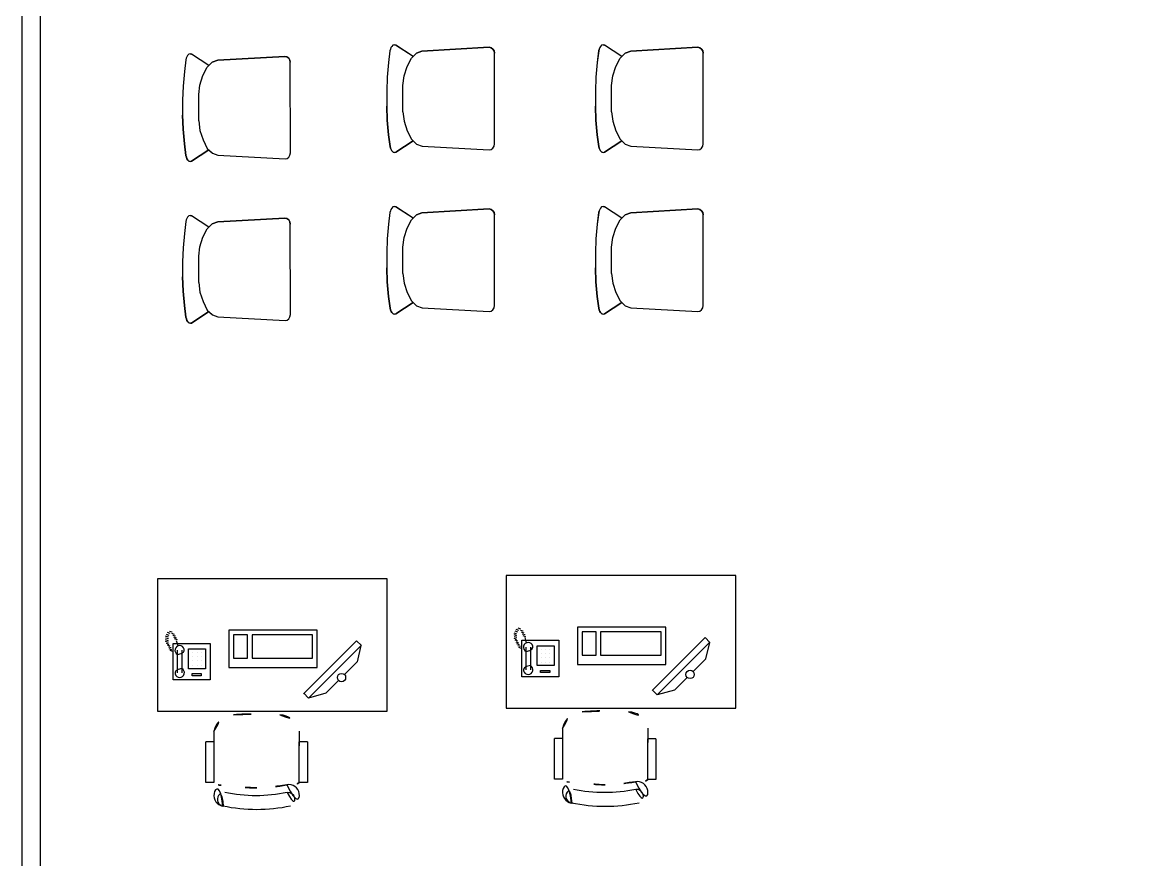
# Model space of a CAD drawing. Header units: inches. Extents: x -20102930481 to -19884906075, y 8171002997 to 8304837243.
# Drawn here: x -19884909529.4 to -19884909159.1, y 8171003405.2 to 8171003683.5 of the extents above; entities that cross this region are included whole.
import ezdxf

# ---------------------------------------------------------------- set-up
doc = ezdxf.new("R2010")
doc.units = ezdxf.units.IN
doc.header["$MEASUREMENT"] = 0
doc.layers.add('LOTES', color=7, linetype='Continuous')
doc.layers.add('Mobiliario-Personas', color=7, linetype='Continuous')

# ---------------------------------------------------------------- blocks, each defined once
blk = doc.blocks.new('RECTANG')
for p, q in [((1.00000000000004, 1.00000000000004), (0, 1.00000000000004)), ((0, 1.00000000000004), (0, 0)), ((1.00000000000004, 0), (1.00000000000004, 1.00000000000004)), ((0, 0), (1.00000000000004, 0))]:
    blk.add_line(p, q)
blk = doc.blocks.new('KEYBOARD', base_point=(60, 294))
for p, xscale, yscale, zscale in [((60, 294), 19, 8, 19), ((61, 295), 13, 5, 13), ((75, 295), 3, 5, 3)]:
    blk.add_blockref('RECTANG', p, dxfattribs=dict(xscale=xscale, yscale=yscale, zscale=zscale))
blk = doc.blocks.new('PHONE')
for p, q in [((6.336266810111392, 4.524685469508479), (6.336266810111392, 4.397685469508479)), ((6.360079310111392, 4.397685469508479), (6.360079310111392, 4.524685469508479)), ((6.422204649968354, 4.481705357856824), (6.422204649968354, 4.481705357856824)), ((6.446017149968354, 4.481705357856824), (6.446017149968354, 4.481705357856824)), ((6.469829649968354, 4.481705357856824), (6.469829649968354, 4.481705357856824)), ((6.309686144736715, 4.404892374302707), (6.294446144736715, 4.399812374302707)), ((6.422204649968354, 4.457892857856824), (6.422204649968354, 4.457892857856824)), ((6.422204649968354, 4.434080357856824), (6.422204649968354, 4.434080357856824)), ((6.422204649968354, 4.410267857856824), (6.422204649968354, 4.410267857856824)), ((6.446017149968354, 4.457892857856824), (6.446017149968354, 4.457892857856824)), ((6.446017149968354, 4.434080357856824), (6.446017149968354, 4.434080357856824)), ((6.446017149968354, 4.410267857856824), (6.446017149968354, 4.410267857856824)), ((6.469829649968354, 4.457892857856824), (6.469829649968354, 4.457892857856824)), ((6.469829649968354, 4.434080357856824), (6.469829649968354, 4.434080357856824)), ((6.469829649968354, 4.410267857856824), (6.469829649968354, 4.410267857856824)), ((6.284286144736715, 4.354092374302707), (6.269046144736715, 4.349012374302707)), ((6.284286144736715, 4.343932374302707), (6.269046144736715, 4.338852374302707)), ((6.289366144736715, 4.364252374302707), (6.274126144736715, 4.359172374302707)), ((6.294446144736715, 4.374412374302707), (6.279206144736715, 4.369332374302707)), ((6.299526144736715, 4.384572374302707), (6.284286144736715, 4.379492374302707)), ((6.304606144736715, 4.394732374302707), (6.289366144736715, 4.389652374302707)), ((6.335086144736715, 4.338852374302707), (6.319846144736715, 4.333772374302707)), ((6.339171416054545, 4.372834489584307), (6.330006144736715, 4.343932374302707)), ((6.284286144736715, 4.333772374302707), (6.269046144736715, 4.328692374302707)), ((6.284286144736715, 4.323612374302707), (6.269046144736715, 4.318532374302707)), ((6.289366144736715, 4.313452374302707), (6.274126144736715, 4.308372374302707)), ((6.294446144736715, 4.303292374302707), (6.279206144736715, 4.298212374302707)), ((6.306400459982193, 4.29605832755899), (6.291160459982192, 4.29097832755899)), ((6.319846144736715, 4.308372374302707), (6.304606144736715, 4.303292374302707)), ((6.324926144736715, 4.318532374302707), (6.309686144736715, 4.313452374302707)), ((6.330006144736715, 4.328692374302707), (6.314766144736715, 4.323612374302707))]:
    blk.add_line(p, q)
for centre, start, end in [((6.348173060111392, 4.524685469508485), 296.5650511770728, 243.4349488229273), ((6.34817306011138, 4.397685469508482), 116.5650511770623, 63.43494882291677)]:
    blk.add_arc(centre, 0.02662318435711171, start, end)
for p, xscale, yscale, zscale in [((6.31215618273229, 4.358582884445452), 0.2084141715587442, 0.205843458505834, 0.2084141715587442), ((6.418235899968353, 4.529330357856824), 0.05159374999999999, 0.01190625, 0.05159374999999999), ((6.398392149968354, 4.390424107856824), 0.09524999999999999, 0.111125, 0.09524999999999999)]:
    blk.add_blockref('RECTANG', p, dxfattribs=dict(xscale=xscale, yscale=yscale, zscale=zscale))
blk = doc.blocks.new('P Chair')
for p, q in [((-259.133764552098, 349.1530719656876), (-259.1337645521271, 141.3852142260148)), ((-218.1837645520864, 349.1530719656876), (-259.133764552098, 349.1530719656876)), ((-218.1837645520864, 142.1564406117104), (-218.1837645520864, 349.1530719656876)), ((258.7175385002338, 349.6485261678645), (217.7675385002804, 349.6485261678608)), ((217.7675385002804, 349.6485261678608), (217.7675385002804, 141.8806684281881)), ((258.7175385002629, 141.8806684281881), (258.7175385002338, 349.6485261678645)), ((-218.1837645520864, 89.1461037471745), (-218.1837645520864, 162.8561037471663)), ((217.7675385002804, 87.4401731001708), (217.7675385002804, 162.1619999999384))]:
    blk.add_line(p, q)
at = {"linetype": 'Continuous'}
for p, q in [((-217.9994421573065, 141.3852142260148), (-259.1337645521271, 141.3852142260148)), ((258.7175385002629, 141.8806684281881), (217.7675385002804, 141.8806684281881))]:
    blk.add_line(p, q, dxfattribs=at)
for centre, radius, start, end in [((-163.0809316391242, 415.8950674936787), 55.28254973779035, 99.89883811843956, 279.7522103954503), ((-165.7235366005625, 435.5425091298675), 35.15038994497284, 94.91276213144351, 274.9127621314439), ((-0.007509725022828206, -347.8693444417804), 836.2256085814062, 78.08993232286258, 101.9100676771373), ((163.0734219140722, 415.8950674936787), 55.28254973779035, 260.2477896045497, 80.10116188156044), ((158.7507173243503, 436.6001510624337), 36.21193172131102, 265.0872378685562, 70.3212532226276), ((-3.531864245596807, -349.0914577478688), 766.3275702958327, 78.01123810419728, 101.9887618958027), ((18.41999027493875, -534.8944103690301), 912.6856745086022, 91.1566682511965, 100.8713635267809), ((-18.42750000001979, -534.8944103690301), 912.6856745086022, 79.12863647321916, 88.8433317488035), ((-110.5650000000023, 114.5000135301816), 110.565, 193.2565848807499, 265.9234016741331), ((110.5649999999732, 114.5000135301816), 110.565, 274.0765983258668, 345.8334441779631), ((0, 1665.846000000005), 1665.846000000006, 265.9234016741329, 274.0765983258671)]:
    blk.add_arc(centre, radius, start, end, dxfattribs=at)
for centre, start, end in [((-180.8605138439452, 308.9014853644621), 90.7226100235568, 132.8381951137704), ((180.4442877921392, 309.3969395666354), 47.1618048862296, 87.57171213381959)]:
    blk.add_arc(centre, 54.89276152036445, start, end)
blk = doc.blocks.new('Waiting room chair')
at = {"layer": 'LOTES', "color": 7, "linetype": 'Continuous'}
for p, q in [((0.01842578498670311, 463.8921724670211), (1.958510942205477, 470.9459529996062)), ((1.958510942205477, 470.9459529996062), (7.274373253985833, 476.5219827367592)), ((7.274373253985833, 476.5219827367592), (13.28178037090344, 480.0937940381965)), ((13.28178037090344, 480.0937940381965), (19.97542817426928, 482.6617411754282)), ((19.97542817426928, 482.6617411754282), (27.77484596988486, 484.8350285892892)), ((27.77484596988486, 484.8350285892892), (82.5486385806023, 491.7314018202402)), ((82.5486385806023, 491.7314018202402), (149.8069295083038, 497.5341819807049)), ((149.8069295083038, 497.5341819807049), (215.0338236426041, 499.9849965583776)), ((284.9661763573959, 499.9849965583776), (215.0338236426041, 499.9849965583776)), ((350.1930704916962, 497.5341819807049), (284.9661763573959, 499.9849965583776)), ((417.4513614193977, 491.7314018202402), (350.1930704916962, 497.5341819807049)), ((472.2251540301151, 484.8350285892892), (417.4513614193977, 491.7314018202402)), ((480.0245718257307, 482.6617411754282), (472.2251540301151, 484.8350285892892)), ((486.7182196290966, 480.0937940381965), (480.0245718257307, 482.6617411754282)), ((492.7256267460141, 476.5219827367592), (486.7182196290966, 480.0937940381965)), ((498.0414890577945, 470.9459529996062), (492.7256267460141, 476.5219827367592)), ((499.9815742150133, 463.8921724670211), (498.0414890577945, 470.9459529996062)), ((0.01842578498670311, 463.8921724670211), (1.290573648139948, 458.4121685636936)), ((53.92492562555356, 377.7070424502855), (1.290573648139947, 458.4121685636936)), ((144.7085951627546, 419.4230139899586), (100.8297810064216, 405.4424498808821)), ((188.5962222349424, 425.2192946485529), (144.7085951627546, 419.4230139899586)), ((188.5962222349424, 425.2192946485529), (311.4037777650576, 425.2192946485529)), ((311.4037777650576, 425.2192946485529), (355.2914048372454, 419.4230139899586)), ((355.2914048372454, 419.4230139899586), (399.1702189935784, 405.4424498808821)), ((446.0750743744464, 377.7070424502855), (498.70942635186, 458.4121685636936)), ((499.9815742150133, 463.8921724670211), (498.70942635186, 458.4121685636936)), ((61.43460654782995, 385.6135951329002), (38.98506303919397, 361.977637722977)), ((100.8297810064216, 405.4424498808821), (61.43460654782995, 385.6135951329002)), ((399.1702189935784, 405.4424498808821), (438.56539345217, 385.6135951329002)), ((438.56539345217, 385.6135951329002), (461.014936960806, 361.977637722977)), ((29.10944536093887, 336.2163974783422), (11.95748449955714, 24.63158053160072)), ((38.98506303919397, 361.977637722977), (29.10944536093887, 336.2163974783422)), ((461.014936960806, 361.977637722977), (470.8905546390612, 336.2163974783422)), ((470.8905546390612, 336.2163974783422), (488.0425155004428, 24.63158053160072)), ((11.95748449955714, 24.63158053160072), (14.06443755535872, 15.21338797401065)), ((14.06443755535872, 15.21338797401065), (20.06421612046058, 7.228548438669047)), ((20.06421612046058, 7.228548438669047), (29.04450841452613, 1.893836881275868)), ((29.04450841452613, 1.893836881275868), (39.63684676705049, 0.02043660563103011)), ((39.63684676705049, 0.02043660563103011), (460.3631532329495, 0.02043660563103011)), ((470.9554915854739, 1.893836881275868), (460.3631532329495, 0.02043660563103011)), ((479.9357838795394, 7.228548438669047), (470.9554915854739, 1.893836881275868)), ((485.9355624446413, 15.21338797401065), (479.9357838795394, 7.228548438669047)), ((488.0425155004428, 24.63158053160072), (485.9355624446413, 15.21338797401065))]:
    blk.add_line(p, q, dxfattribs=at)
blk.add_lwpolyline([(11.95748449955711, 24.64658271707024), (14.06443755535869, 15.22839015948019), (20.06421612046058, 7.24355062413859), (29.04450841452608, 1.90883906674541), (39.63684676705046, 0.03543879110057269), (460.3631532329495, 0.03543879110057269), (470.9554915854739, 1.90883906674541), (479.9357838795394, 7.24355062413859), (485.9355624446413, 15.22839015948019), (488.0425155004428, 24.64658271707024), (470.890554638729, 336.2313996638315), (461.0149369608061, 361.9926399080528), (446.0750743747786, 377.722044635952), (498.709426351528, 458.4271707493601), (499.9815742150133, 463.9071746524907), (498.0414890576839, 470.9609551847805), (492.7256267460142, 476.5369849222288), (486.7182196290966, 480.1087962236661), (480.0245718257308, 482.6767433608978), (472.2251540301152, 484.8500307747588), (417.4513614198406, 491.7464040054145), (350.1930704917073, 497.5491841658792), (284.9661763573737, 499.9999987438472), (215.0338236426262, 499.9999987438472), (149.8069295082927, 497.5491841658792), (82.5486385801594, 491.7464040054145), (27.77484596988483, 484.8500307747588), (19.97542817426925, 482.6767433608978), (13.28178037090344, 480.1087962236661), (7.274373253985777, 476.5369849222288), (1.958510942316166, 470.9609551847805), (0.0184257849866476, 463.9071746524907), (1.290573648472043, 458.4271707493601), (53.92492562522138, 377.722044635952), (38.98506303919394, 361.9926399080528), (29.109445361271, 336.2313996638315)], close=True, dxfattribs=at)

msp = doc.modelspace()

# ---------------------------------------------------------------- linework, layer by layer
for points in [[(-19884909529.44707, 8171004369.445784), (-19884906075.07749, 8171004369.445784), (-19884906075.07749, 8171002997.497581), (-19884909529.44707, 8171002997.497581)], [(-19884909523.44707, 8171004363.445784), (-19884906081.07749, 8171004363.445784), (-19884906081.07749, 8171003003.497581), (-19884909523.44707, 8171003003.497581)], [(-19884909408.174, 8171003454.568012), (-19884909408.174, 8171003498.623711), (-19884909484.48071, 8171003498.623711), (-19884909484.48071, 8171003454.568012)], [(-19884909292.33519, 8171003455.602308), (-19884909292.33519, 8171003499.658007), (-19884909368.64191, 8171003499.658007), (-19884909368.64191, 8171003455.602308)]]:
    msp.add_lwpolyline(points, close=True)
at = {"layer": 'Mobiliario-Personas'}
for p, q in [((-19884909435.94711, 8171003460.409065), (-19884909418.35143, 8171003478.004883)), ((-19884909418.35143, 8171003478.004883), (-19884909416.764, 8171003476.417313)), ((-19884909320.1083, 8171003461.443361), (-19884909302.51262, 8171003479.039179)), ((-19884909302.51262, 8171003479.039179), (-19884909300.9252, 8171003477.451609)), ((-19884909416.84855, 8171003476.413502), (-19884909434.30357, 8171003458.958557)), ((-19884909418.08239, 8171003470.952076), (-19884909416.77028, 8171003476.411102)), ((-19884909301.00975, 8171003477.447798), (-19884909318.46476, 8171003459.992853)), ((-19884909302.24358, 8171003471.986372), (-19884909300.93148, 8171003477.445398)), ((-19884909418.16073, 8171003470.954617), (-19884909422.37815, 8171003466.737045)), ((-19884909302.32193, 8171003471.988913), (-19884909306.53935, 8171003467.771341)), ((-19884909424.31967, 8171003464.795597), (-19884909428.53717, 8171003460.57803)), ((-19884909308.48087, 8171003465.829893), (-19884909312.69837, 8171003461.612326)), ((-19884909434.30357, 8171003458.958557), (-19884909435.89092, 8171003460.545845)), ((-19884909428.53717, 8171003460.57803), (-19884909434.30357, 8171003458.958557)), ((-19884909318.46476, 8171003459.992853), (-19884909320.05212, 8171003461.580141)), ((-19884909312.69837, 8171003461.612326), (-19884909318.46476, 8171003459.992853))]:
    msp.add_line(p, q, dxfattribs=at)
for centre in [(-19884909423.34895, 8171003465.766319), (-19884909307.51015, 8171003466.800615)]:
    msp.add_circle(centre, 1.372828936191263, dxfattribs=at)

# ---------------------------------------------------------------- block references
at = {"xscale": -0.06510866607683914, "yscale": 0.06510866607683914, "zscale": 0.06510866607683914, "rotation": 180}
for p in [(-19884909451.55346, 8171003453.657272), (-19884909335.71466, 8171003454.691568)]:
    msp.add_blockref('P Chair', p, dxfattribs=at)
at = {"layer": 'LOTES', "xscale": 0.07159857484528108, "yscale": 0.07159857484528108, "zscale": 0.07159857484528108, "rotation": 90.04996466127095}
for p in [(-19884909372.50585, 8171003640.29502), (-19884909303.15062, 8171003640.29502), (-19884909440.35419, 8171003637.276004), (-19884909372.50585, 8171003586.553237), (-19884909303.15062, 8171003586.553237), (-19884909440.35419, 8171003583.534221)]:
    msp.add_blockref('Waiting room chair', p, dxfattribs=at)
at = {"layer": 'Mobiliario-Personas', "extrusion": (0, 0, -1), "xscale": -1.547253725197216, "yscale": 1.547253725197216, "zscale": -1.547253725197216, "rotation": 180}
for p in [(19884909431.40742, 8171003481.466709), (19884909315.56861, 8171003482.501005)]:
    msp.add_blockref('KEYBOARD', p, dxfattribs=at)
at = {"layer": 'Mobiliario-Personas', "xscale": -58.92124351906892, "yscale": 58.92124351906892, "zscale": 58.92124351906892, "rotation": 180}
for p in [(-19884909735.34116, 8171003734.989485), (-19884909851.17996, 8171003733.955189)]:
    msp.add_blockref('PHONE', p, dxfattribs=at)

doc.saveas('drawing.dxf')
